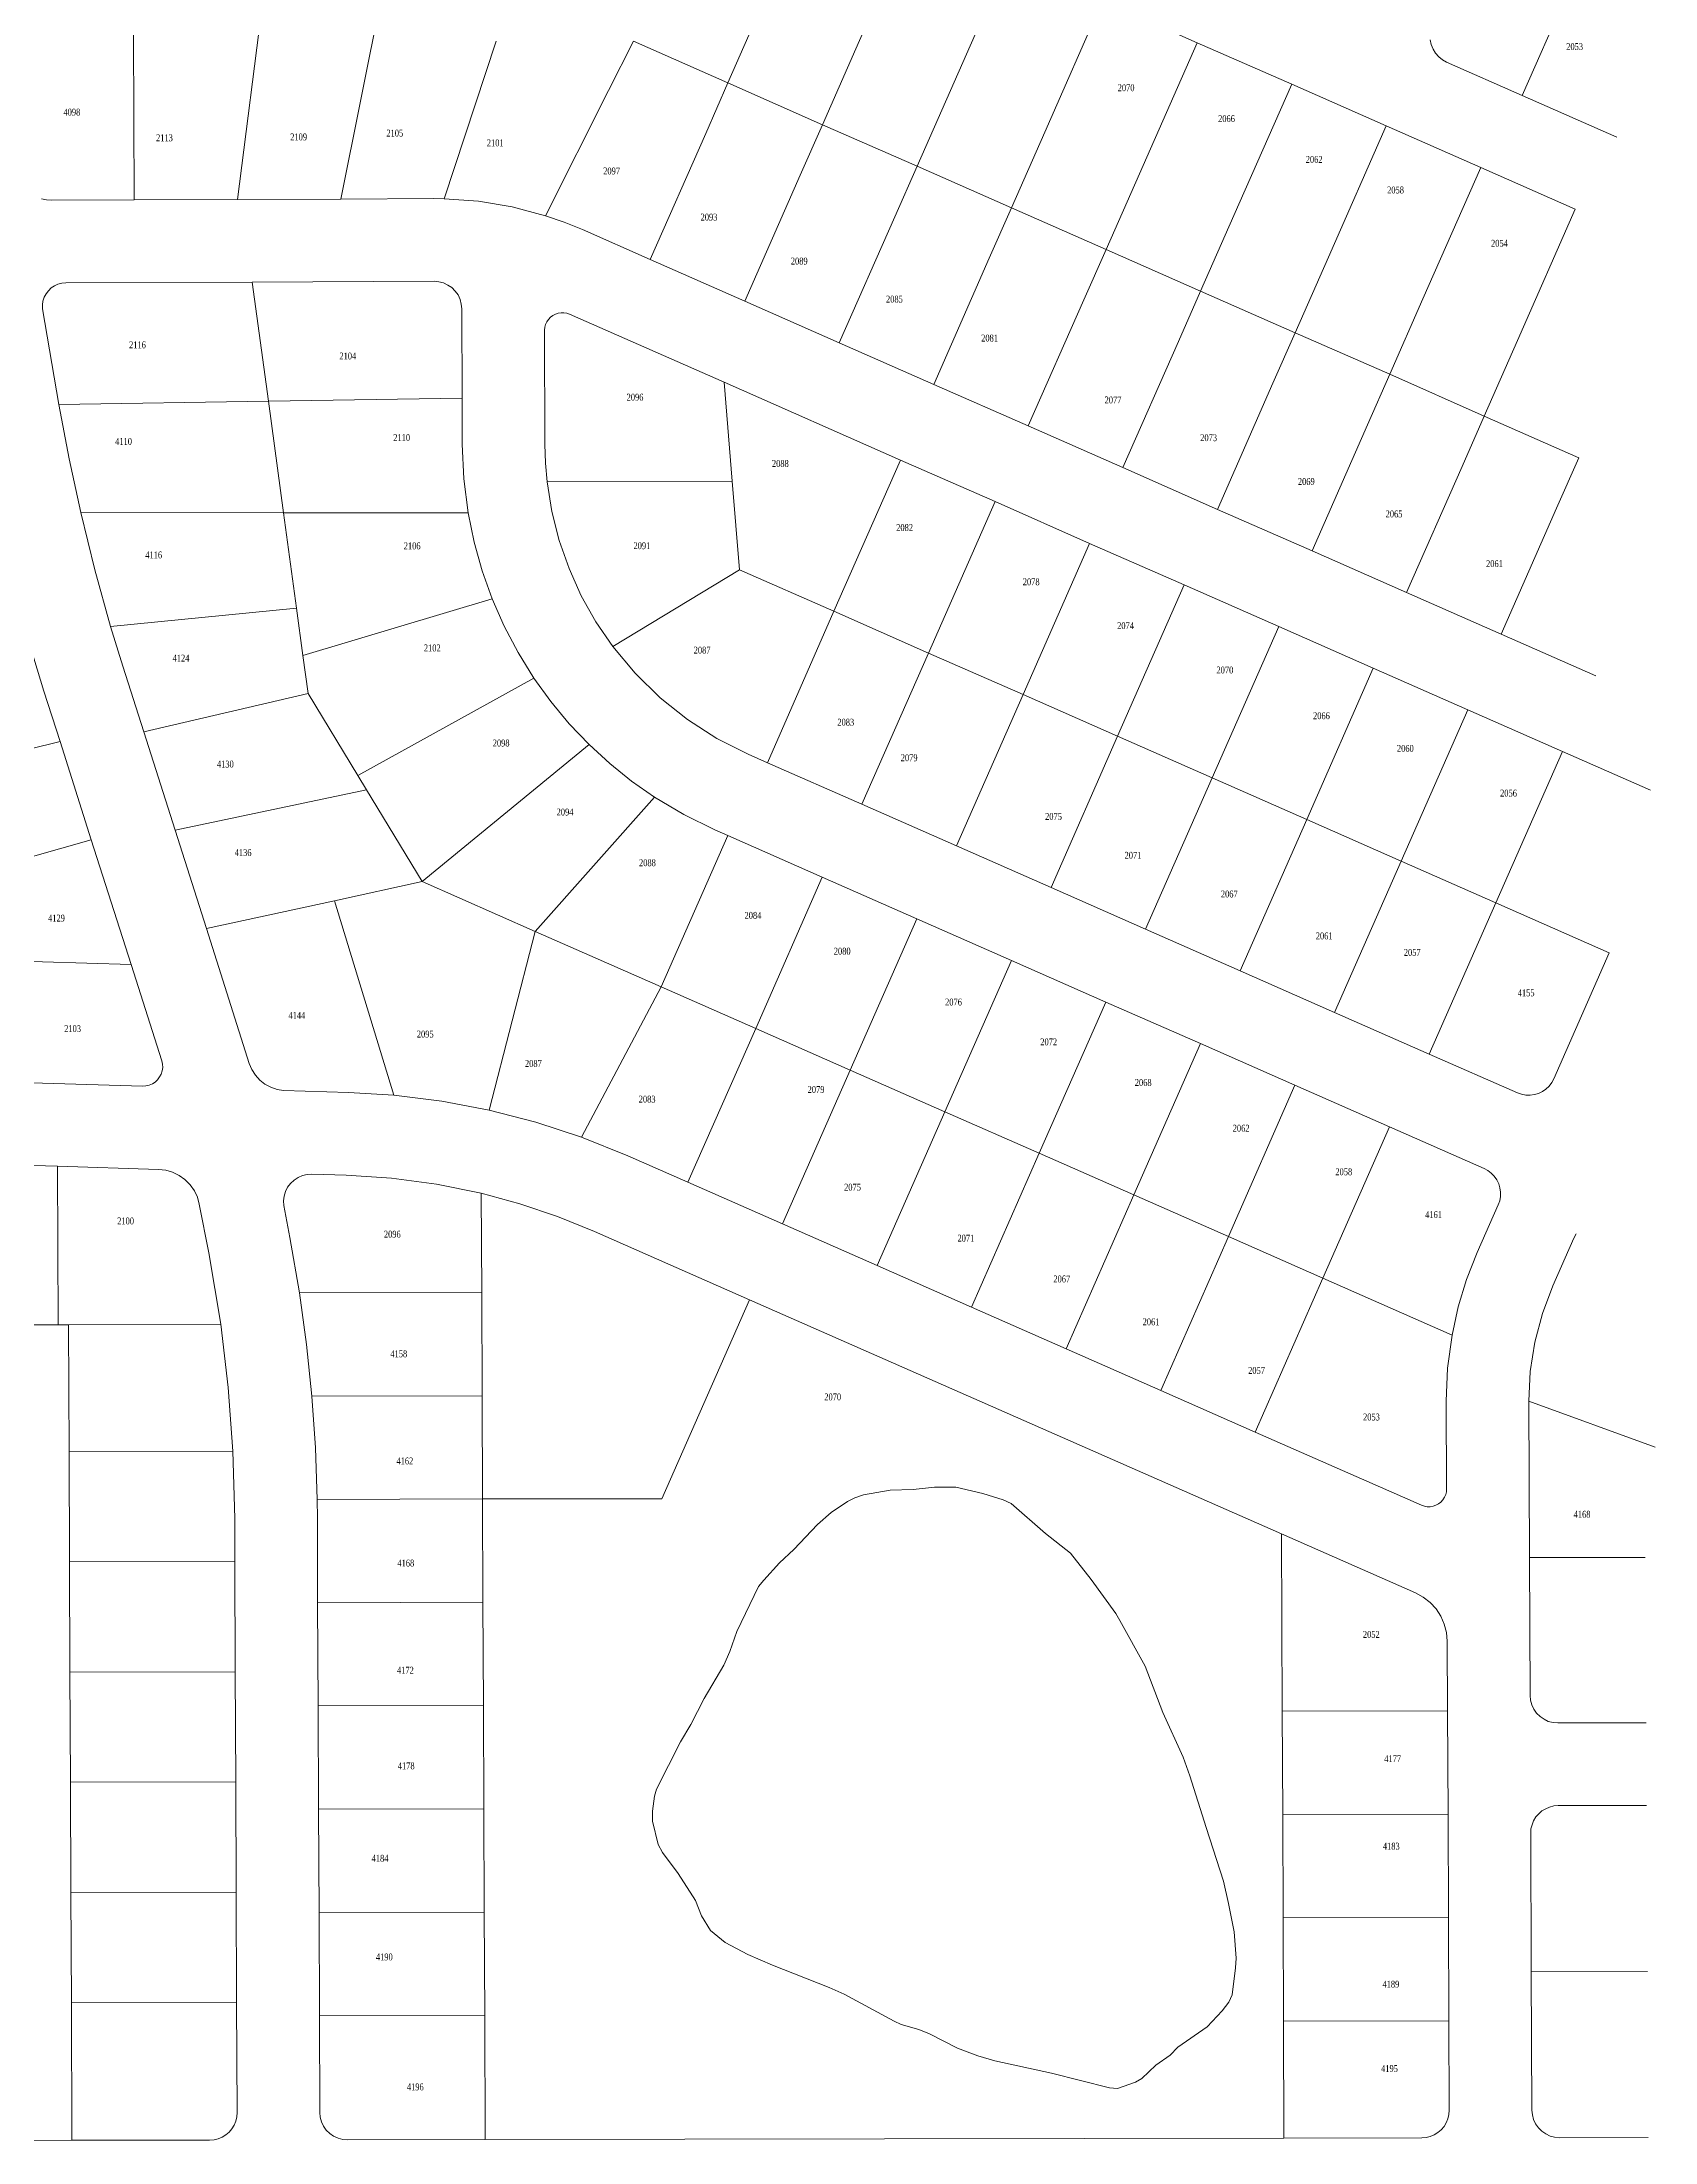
# Model space of a CAD drawing. Header units: feet. Extents: x 2819410 to 2831754, y 974571 to 993150.
# Drawn here: x 2828330 to 2829501, y 987000 to 988525 of the extents above; entities that cross this region are included whole.
import ezdxf
from ezdxf.enums import TextEntityAlignment as Align

# ---------------------------------------------------------------- set-up
doc = ezdxf.new("R2010")
doc.units = ezdxf.units.FT
doc.header["$LTSCALE"] = 0.015
doc.header["$MEASUREMENT"] = 0
doc.layers.add('ADDRESSES', color=7, linetype='Continuous')
doc.layers.add('Dakota County Parcels', color=7, linetype='Continuous', lineweight=5)
doc.styles.add('SIMPLEX', font='times.ttf', dxfattribs={"width": 0.8})

# ---------------------------------------------------------------- blocks, each defined once
blk = doc.blocks.new('ACMAP_ANN_TEMPLATE_AddressEagan')
at = {"layer": 'ADDRESSES', "style": 'SIMPLEX', "width": 0.8}
blk.add_attdef('ADDRESS', text='', height=5, dxfattribs=at).set_placement((0, 0), align=Align.CENTER)

msp = doc.modelspace()

# ---------------------------------------------------------------- linework, layer by layer
at = {"layer": 'Dakota County Parcels', "lineweight": 5}
for p, q in [((2828920.9, 988519.5), (2828962.8, 988614.7)), ((2828472.1, 988410.2), (2828496.1, 988597.2)), ((2829404.8, 988485.7), (2829453.1, 988595.5)), ((2828989.6, 988489.2), (2829031.5, 988584.5)), ((2828547.1, 988410.5), (2828577.5, 988561.4)), ((2828828.1, 988494.8), (2828852.3, 988549.7)), ((2829058.2, 988459), (2829100.1, 988554.3)), ((2829100.1, 988554.3), (2829168.7, 988524)), ((2828397.1, 988409.9), (2828396.6, 988529.9)), ((2828622.1, 988410.7), (2828659.9, 988525.1)), ((2828741.5, 988489.2), (2828759.5, 988525)), ((2828759.5, 988525), (2828828.1, 988494.8)), ((2828896.7, 988464.5), (2828920.9, 988519.5)), ((2829126.8, 988428.8), (2829168.7, 988524)), ((2829168.7, 988524), (2829237.4, 988493.8)), ((2829338, 988526), (2829338.7, 988522.6)), ((2829338.7, 988522.6), (2829340, 988519.3)), ((2829340, 988519.3), (2829341.8, 988516.3)), ((2829341.8, 988516.3), (2829344.1, 988513.7)), ((2829344.1, 988513.7), (2829346.8, 988511.5)), ((2829346.8, 988511.5), (2829349.9, 988509.9)), ((2829349.9, 988509.9), (2829404.8, 988485.7)), ((2828695.8, 988398.4), (2828741.5, 988489.2)), ((2828812, 988458.2), (2828828.1, 988494.8)), ((2828828.1, 988494.8), (2828896.7, 988464.5)), ((2828965.4, 988434.3), (2828989.6, 988489.2)), ((2829195.5, 988398.6), (2829237.4, 988493.8)), ((2829237.4, 988493.8), (2829306, 988463.6)), ((2829404.8, 988485.7), (2829473.4, 988455.5)), ((2828771.7, 988366.6), (2828812, 988458.2)), ((2828880.6, 988427.9), (2828896.7, 988464.5)), ((2828896.7, 988464.5), (2828965.4, 988434.3)), ((2829034, 988404.1), (2829058.2, 988459)), ((2829264.1, 988368.4), (2829306, 988463.6)), ((2829306, 988463.6), (2829374.7, 988433.4)), ((2828840.3, 988336.4), (2828880.6, 988427.9)), ((2828949.3, 988397.7), (2828965.4, 988434.3)), ((2828965.4, 988434.3), (2829034, 988404.1)), ((2829102.7, 988373.9), (2829126.8, 988428.8)), ((2829332.7, 988338.2), (2829374.7, 988433.4)), ((2829374.7, 988433.4), (2829443.3, 988403.2)), ((2828329.8, 988410.7), (2828333.4, 988409.9)), ((2828333.4, 988409.9), (2828337.1, 988409.6)), ((2828337.1, 988409.6), (2828397.1, 988409.9)), ((2828397.1, 988409.9), (2828472.1, 988410.2)), ((2828472.1, 988410.2), (2828547.1, 988410.5)), ((2828547.1, 988410.5), (2828614.6, 988410.8)), ((2828622.1, 988410.7), (2828614.6, 988410.8)), ((2828647, 988408.9), (2828622.1, 988410.7)), ((2828671.6, 988404.8), (2828647, 988408.9)), ((2828695.8, 988398.4), (2828671.6, 988404.8)), ((2828709.3, 988393.7), (2828695.8, 988398.4)), ((2828722.5, 988388.3), (2828709.3, 988393.7)), ((2828909, 988306.2), (2828949.3, 988397.7)), ((2829017.9, 988367.5), (2829034, 988404.1)), ((2829034, 988404.1), (2829102.7, 988373.9)), ((2829171.3, 988343.7), (2829195.5, 988398.6)), ((2829401.4, 988307.9), (2829443.3, 988403.2)), ((2828722.5, 988388.3), (2828771.7, 988366.6)), ((2828771.7, 988366.6), (2828840.3, 988336.4)), ((2828977.6, 988276), (2829017.9, 988367.5)), ((2829086.5, 988337.3), (2829102.7, 988373.9)), ((2829102.7, 988373.9), (2829171.3, 988343.7)), ((2829239.9, 988313.5), (2829264.1, 988368.4)), ((2828336.9, 988346), (2828334.8, 988344)), ((2828339.2, 988347.5), (2828336.9, 988346)), ((2828341.8, 988348.7), (2828339.2, 988347.5)), ((2828344.6, 988349.4), (2828341.8, 988348.7)), ((2828347.4, 988349.7), (2828344.6, 988349.4)), ((2828347.4, 988349.7), (2828482.8, 988350.2)), ((2828482.8, 988350.2), (2828614.8, 988350.8)), ((2828482.8, 988350.2), (2828494.6, 988263.7)), ((2828618.3, 988350.5), (2828614.8, 988350.8)), ((2828621.6, 988349.6), (2828618.3, 988350.5)), ((2828624.8, 988348.1), (2828621.6, 988349.6)), ((2828627.7, 988346.2), (2828624.8, 988348.1)), ((2828630.2, 988343.7), (2828627.7, 988346.2)), ((2828330.9, 988336.5), (2828330.5, 988333.7)), ((2828330.5, 988333.7), (2828330.6, 988330.9)), ((2828330.6, 988330.9), (2828342.5, 988261.3)), ((2828331.8, 988339.2), (2828330.9, 988336.5)), ((2828333.1, 988341.7), (2828331.8, 988339.2)), ((2828334.8, 988344), (2828333.1, 988341.7)), ((2828632.2, 988340.9), (2828630.2, 988343.7)), ((2828633.7, 988337.7), (2828632.2, 988340.9)), ((2828634.6, 988334.3), (2828633.7, 988337.7)), ((2828634.9, 988330.9), (2828634.6, 988334.3)), ((2828635.2, 988265.9), (2828634.9, 988330.9)), ((2828840.3, 988336.4), (2828909, 988306.2)), ((2829046.2, 988245.8), (2829086.5, 988337.3)), ((2829155.2, 988307.1), (2829171.3, 988343.7)), ((2829171.3, 988343.7), (2829239.9, 988313.5)), ((2829308.6, 988283.3), (2829332.7, 988338.2)), ((2828695.2, 988317.5), (2828695, 988315.4)), ((2828695.3, 988232.7), (2828695, 988315.4)), ((2828695.8, 988319.5), (2828695.2, 988317.5)), ((2828696.7, 988321.4), (2828695.8, 988319.5)), ((2828697.9, 988323.2), (2828696.7, 988321.4)), ((2828699.3, 988324.7), (2828697.9, 988323.2)), ((2828701, 988326), (2828699.3, 988324.7)), ((2828702.9, 988326.9), (2828701, 988326)), ((2828704.9, 988327.6), (2828702.9, 988326.9)), ((2828707, 988327.9), (2828704.9, 988327.6)), ((2828709.1, 988327.9), (2828707, 988327.9)), ((2828711.2, 988327.6), (2828709.1, 988327.9)), ((2828713.2, 988326.9), (2828711.2, 988327.6)), ((2828713.2, 988326.9), (2828825.4, 988277.5)), ((2828909, 988306.2), (2828977.6, 988276)), ((2829114.9, 988215.6), (2829155.2, 988307.1)), ((2829223.8, 988276.9), (2829239.9, 988313.5)), ((2829239.9, 988313.5), (2829308.6, 988283.3)), ((2829377.2, 988253), (2829401.4, 988307.9)), ((2828831.2, 988205.7), (2828825.4, 988277.5)), ((2828825.4, 988277.5), (2828953.5, 988221.1)), ((2828977.6, 988276), (2829046.2, 988245.8)), ((2829183.5, 988185.3), (2829223.8, 988276.9)), ((2829292.4, 988246.6), (2829308.6, 988283.3)), ((2829308.6, 988283.3), (2829377.2, 988253)), ((2828342.5, 988261.3), (2828494.6, 988263.7)), ((2828342.5, 988261.3), (2828349.9, 988222)), ((2828494.6, 988263.7), (2828635.2, 988265.9)), ((2828494.6, 988263.7), (2828505.6, 988182.8)), ((2828635.3, 988232.5), (2828635.2, 988265.9)), ((2829361.1, 988216.4), (2829377.2, 988253)), ((2829377.2, 988253), (2829445.8, 988222.8)), ((2829046.2, 988245.8), (2829114.9, 988215.6)), ((2829252.2, 988155.1), (2829292.4, 988246.6)), ((2828635.3, 988232.5), (2828636.4, 988207.5)), ((2828695.3, 988232.7), (2828695.7, 988218.9)), ((2829429.7, 988186.2), (2829445.8, 988222.8)), ((2828349.9, 988222), (2828358.3, 988182.9)), ((2828636.4, 988207.5), (2828639.6, 988182.7)), ((2828695.7, 988218.9), (2828696.9, 988205.2)), ((2828905.1, 988111.3), (2828953.5, 988221.1)), ((2828953.5, 988221.1), (2829022.1, 988190.9)), ((2829114.9, 988215.6), (2829183.5, 988185.3)), ((2829320.8, 988124.9), (2829361.1, 988216.4)), ((2828696.9, 988205.2), (2828831.2, 988205.7)), ((2828696.9, 988205.2), (2828700.4, 988183.8)), ((2828836.5, 988141.5), (2828831.2, 988205.7)), ((2828358.3, 988182.9), (2828505.6, 988182.8)), ((2828358.3, 988182.9), (2828368.6, 988141.4)), ((2828505.6, 988182.8), (2828515, 988113.5)), ((2828505.6, 988182.8), (2828639.6, 988182.7)), ((2828639.6, 988182.7), (2828643.9, 988161.5)), ((2828700.4, 988183.8), (2828705.7, 988162.8)), ((2828973.8, 988081), (2829022.1, 988190.9)), ((2829022.1, 988190.9), (2829090.7, 988160.6)), ((2829183.5, 988185.3), (2829252.2, 988155.1)), ((2829389.4, 988094.7), (2829429.7, 988186.2)), ((2828705.7, 988162.8), (2828712.8, 988142.3)), ((2828643.9, 988161.5), (2828649.7, 988140.7)), ((2829042.4, 988050.8), (2829090.7, 988160.6)), ((2829090.7, 988160.6), (2829159.4, 988130.4)), ((2829252.2, 988155.1), (2829320.8, 988124.9)), ((2828368.6, 988141.4), (2828380, 988100.2)), ((2828649.7, 988140.7), (2828657, 988120.3)), ((2828712.8, 988142.3), (2828721.7, 988122.6)), ((2828744.5, 988085.8), (2828836.5, 988141.5)), ((2828836.5, 988141.5), (2828905.1, 988111.3)), ((2828519.6, 988079.3), (2828657, 988120.3)), ((2828657, 988120.3), (2828665.8, 988100.4)), ((2828721.7, 988122.6), (2828732.3, 988103.7)), ((2829111, 988020.6), (2829159.4, 988130.4)), ((2829159.4, 988130.4), (2829228, 988100.2)), ((2829320.8, 988124.9), (2829389.4, 988094.7)), ((2828380, 988100.2), (2828515, 988113.5)), ((2828515, 988113.5), (2828519.6, 988079.3)), ((2828732.3, 988103.7), (2828744.5, 988085.8)), ((2828856.8, 988001.4), (2828905.1, 988111.3)), ((2828905.1, 988111.3), (2828973.8, 988081)), ((2828319.5, 988093.3), (2828331.6, 988053.3)), ((2828380, 988100.2), (2828388.8, 988071.5)), ((2828665.8, 988100.4), (2828675.8, 988081.3)), ((2828744.5, 988085.8), (2828760.7, 988066.3)), ((2829179.7, 987990.4), (2829228, 988100.2)), ((2829228, 988100.2), (2829296.6, 988070)), ((2829389.4, 988094.7), (2829458.1, 988064.5)), ((2828388.8, 988071.5), (2828404, 988023.9)), ((2828519.6, 988079.3), (2828523.4, 988051.6)), ((2828675.8, 988081.3), (2828687.2, 988062.8)), ((2828925.4, 987971.2), (2828973.8, 988081)), ((2828973.8, 988081), (2829042.4, 988050.8)), ((2828559.5, 987992), (2828687.2, 988062.8)), ((2828687.2, 988062.8), (2828699.5, 988045.8)), ((2828760.7, 988066.3), (2828778.9, 988048.5)), ((2829248.3, 987960.2), (2829296.6, 988070)), ((2829296.6, 988070), (2829365.3, 988039.8)), ((2828331.6, 988053.3), (2828343.3, 988016.9)), ((2828404, 988023.9), (2828523.4, 988051.6)), ((2828523.4, 988051.6), (2828559.5, 987992)), ((2828699.5, 988045.8), (2828712.9, 988029.7)), ((2828778.9, 988048.5), (2828798.8, 988032.7)), ((2828994.1, 987941), (2829042.4, 988050.8)), ((2829042.4, 988050.8), (2829111, 988020.6)), ((2829316.9, 987930), (2829365.3, 988039.8)), ((2829365.3, 988039.8), (2829433.9, 988009.6)), ((2828712.9, 988029.7), (2828727.4, 988014.5)), ((2828798.8, 988032.7), (2828820.2, 988019)), ((2828182.5, 987977.1), (2828343.3, 988016.9)), ((2828343.3, 988016.9), (2828366, 987945.4)), ((2828404, 988023.9), (2828426.8, 987952.4)), ((2828606.2, 987915.1), (2828727.4, 988014.5)), ((2828727.4, 988014.5), (2828742.3, 988000.8)), ((2828820.2, 988019), (2828842.9, 988007.6)), ((2829062.7, 987910.8), (2829111, 988020.6)), ((2829111, 988020.6), (2829179.7, 987990.4)), ((2829385.6, 987899.7), (2829433.9, 988009.6)), ((2829433.9, 988009.6), (2829498, 987981.4)), ((2828742.3, 988000.8), (2828758.2, 987988.1)), ((2828842.9, 988007.6), (2828856.8, 988001.4)), ((2828856.8, 988001.4), (2828925.4, 987971.2)), ((2828426.8, 987952.4), (2828565.7, 987981.8)), ((2828559.5, 987992), (2828565.7, 987981.8)), ((2828565.7, 987981.8), (2828606.2, 987915.1)), ((2828758.2, 987988.1), (2828774.8, 987976.4)), ((2829131.3, 987880.6), (2829179.7, 987990.4)), ((2829179.7, 987990.4), (2829248.3, 987960.2)), ((2828688.1, 987879), (2828774.8, 987976.4)), ((2828774.8, 987976.4), (2828796.2, 987963.7)), ((2828796.2, 987963.7), (2828818.7, 987952.7)), ((2828925.4, 987971.2), (2828994.1, 987941)), ((2828426.8, 987952.4), (2828449.5, 987881)), ((2828779.7, 987838.7), (2828828, 987948.6)), ((2828818.7, 987952.7), (2828828, 987948.6)), ((2828828, 987948.6), (2828896.6, 987918.3)), ((2829200, 987850.4), (2829248.3, 987960.2)), ((2829248.3, 987960.2), (2829316.9, 987930)), ((2828220.1, 987904.2), (2828366, 987945.4)), ((2828366, 987945.4), (2828394.9, 987854.9)), ((2828994.1, 987941), (2829062.7, 987910.8)), ((2828848.3, 987808.5), (2828896.6, 987918.3)), ((2828896.6, 987918.3), (2828965.3, 987888.1)), ((2829268.6, 987820.1), (2829316.9, 987930)), ((2829316.9, 987930), (2829385.6, 987899.7)), ((2828542.5, 987901.2), (2828606.2, 987915.1)), ((2828688.1, 987879), (2828606.2, 987915.1)), ((2829062.7, 987910.8), (2829131.3, 987880.6)), ((2828449.5, 987881), (2828542.5, 987901.2)), ((2828542.5, 987901.2), (2828585.7, 987760)), ((2828916.9, 987778.3), (2828965.3, 987888.1)), ((2828965.3, 987888.1), (2829033.9, 987857.9)), ((2829337.2, 987789.9), (2829385.6, 987899.7)), ((2829385.6, 987899.7), (2829467.9, 987863.5)), ((2828449.5, 987881), (2828480.7, 987783.1)), ((2828654.8, 987749.2), (2828688.1, 987879)), ((2828688.1, 987879), (2828779.7, 987838.7)), ((2829131.3, 987880.6), (2829200, 987850.4)), ((2828266.6, 987858.8), (2828394.9, 987854.9)), ((2828985.6, 987748.1), (2829033.9, 987857.9)), ((2829033.9, 987857.9), (2829102.5, 987827.7)), ((2829427.7, 987772), (2829467.9, 987863.5)), ((2828394.9, 987854.9), (2828417.1, 987785.1)), ((2829200, 987850.4), (2829268.6, 987820.1)), ((2828721.9, 987729.6), (2828779.7, 987838.7)), ((2828779.7, 987838.7), (2828848.3, 987808.5)), ((2829054.2, 987717.9), (2829102.5, 987827.7)), ((2829102.5, 987827.7), (2829171.2, 987797.5)), ((2829268.6, 987820.1), (2829337.2, 987789.9)), ((2828799.1, 987696.9), (2828848.3, 987808.5)), ((2828848.3, 987808.5), (2828916.9, 987778.3)), ((2829122.8, 987687.7), (2829171.2, 987797.5)), ((2829171.2, 987797.5), (2829239.8, 987767.3)), ((2828417.6, 987782.7), (2828417.1, 987785.1)), ((2828417.8, 987780.2), (2828417.6, 987782.7)), ((2828480.7, 987783.1), (2828482.5, 987778.7)), ((2829337.2, 987789.9), (2829401.3, 987761.7)), ((2828267, 987770.8), (2828403.2, 987766.6)), ((2828403.2, 987766.6), (2828405.6, 987766.8)), ((2828405.6, 987766.8), (2828408, 987767.3)), ((2828408, 987767.3), (2828410.3, 987768.3)), ((2828410.3, 987768.3), (2828412.3, 987769.6)), ((2828412.3, 987769.6), (2828414.1, 987771.3)), ((2828414.1, 987771.3), (2828415.6, 987773.3)), ((2828415.6, 987773.3), (2828416.7, 987775.4)), ((2828416.7, 987775.4), (2828417.4, 987777.8)), ((2828417.4, 987777.8), (2828417.8, 987780.2)), ((2828482.5, 987778.7), (2828485.1, 987774.6)), ((2828485.1, 987774.6), (2828488.3, 987771.1)), ((2828488.3, 987771.1), (2828492, 987768.1)), ((2828492, 987768.1), (2828496.2, 987765.8)), ((2828496.2, 987765.8), (2828500.8, 987764.3)), ((2828867.8, 987666.7), (2828916.9, 987778.3)), ((2828916.9, 987778.3), (2828985.6, 987748.1)), ((2829191.5, 987657.4), (2829239.8, 987767.3)), ((2829239.8, 987767.3), (2829308.5, 987737)), ((2829422, 987764.5), (2829424.3, 987766.7)), ((2829424.3, 987766.7), (2829426.2, 987769.2)), ((2829426.2, 987769.2), (2829427.7, 987772)), ((2828500.8, 987764.3), (2828505.5, 987763.5)), ((2828505.5, 987763.5), (2828552.8, 987762)), ((2828585.7, 987760), (2828552.8, 987762)), ((2828620.4, 987755.7), (2828585.7, 987760)), ((2828654.8, 987749.2), (2828620.4, 987755.7)), ((2829401.3, 987761.7), (2829404.3, 987760.7)), ((2829404.3, 987760.7), (2829407.3, 987760.1)), ((2829407.3, 987760.1), (2829410.5, 987760.1)), ((2829410.5, 987760.1), (2829413.6, 987760.5)), ((2829413.6, 987760.5), (2829416.6, 987761.4)), ((2829416.6, 987761.4), (2829419.4, 987762.8)), ((2829419.4, 987762.8), (2829422, 987764.5)), ((2828688.7, 987740.4), (2828654.8, 987749.2)), ((2828721.9, 987729.6), (2828688.7, 987740.4)), ((2828936.4, 987636.4), (2828985.6, 987748.1)), ((2828985.6, 987748.1), (2829054.2, 987717.9)), ((2829260.1, 987627.2), (2829308.5, 987737)), ((2829308.5, 987737), (2829377.1, 987706.8)), ((2828755.4, 987716.1), (2828721.9, 987729.6)), ((2828261.4, 987711), (2828341.4, 987708.5)), ((2828341.9, 987593.4), (2828341.4, 987708.5)), ((2828341.4, 987708.5), (2828414.7, 987706.2)), ((2828420, 987705.6), (2828414.7, 987706.2)), ((2828425, 987704.2), (2828420, 987705.6)), ((2828755.4, 987716.1), (2828799.1, 987696.9)), ((2829005, 987606.2), (2829054.2, 987717.9)), ((2829054.2, 987717.9), (2829122.8, 987687.7)), ((2829379.9, 987705.3), (2829377.1, 987706.8)), ((2829382.3, 987703.4), (2829379.9, 987705.3)), ((2828429.7, 987701.9), (2828425, 987704.2)), ((2828434, 987698.8), (2828429.7, 987701.9)), ((2828437.7, 987695.1), (2828434, 987698.8)), ((2828440.8, 987690.7), (2828437.7, 987695.1)), ((2828443, 987686), (2828440.8, 987690.7)), ((2828507, 987690.2), (2828506, 987686.9)), ((2828508.5, 987693.4), (2828507, 987690.2)), ((2828510.6, 987696.1), (2828508.5, 987693.4)), ((2828513.2, 987698.5), (2828510.6, 987696.1)), ((2828516.1, 987700.4), (2828513.2, 987698.5)), ((2828519.3, 987701.8), (2828516.1, 987700.4)), ((2828522.7, 987702.6), (2828519.3, 987701.8)), ((2828526.2, 987702.8), (2828522.7, 987702.6)), ((2828526.2, 987702.8), (2828550.9, 987702.1)), ((2828583.9, 987699.9), (2828550.9, 987702.1)), ((2828616.7, 987695.5), (2828583.9, 987699.9)), ((2828649, 987688.9), (2828616.7, 987695.5)), ((2828799.1, 987696.9), (2828867.8, 987666.7)), ((2829384.5, 987701.2), (2829382.3, 987703.4)), ((2829386.3, 987698.6), (2829384.5, 987701.2)), ((2829387.7, 987695.8), (2829386.3, 987698.6)), ((2829388.6, 987692.8), (2829387.7, 987695.8)), ((2829389, 987689.7), (2829388.6, 987692.8)), ((2829388.9, 987686.5), (2829389, 987689.7)), ((2828444.4, 987680.9), (2828443, 987686)), ((2828444.4, 987680.9), (2828451.3, 987645.6)), ((2828506, 987686.9), (2828505.6, 987683.4)), ((2828505.6, 987683.4), (2828505.7, 987680)), ((2828505.7, 987680), (2828510.2, 987656.9)), ((2828649.4, 987616.8), (2828649, 987688.9)), ((2828677, 987681.3), (2828649, 987688.9)), ((2828704.4, 987672.1), (2828677, 987681.3)), ((2829073.7, 987576), (2829122.8, 987687.7)), ((2829122.8, 987687.7), (2829191.5, 987657.4)), ((2829372.1, 987645.8), (2829387.3, 987680.5)), ((2829387.3, 987680.5), (2829388.4, 987683.4)), ((2829388.4, 987683.4), (2829388.9, 987686.5)), ((2828731.2, 987661.2), (2828704.4, 987672.1)), ((2828731.2, 987661.2), (2828843.8, 987611.6)), ((2828867.8, 987666.7), (2828936.4, 987636.4)), ((2829443.9, 987659.4), (2829442.2, 987656.3)), ((2828459.9, 987593.8), (2828451.3, 987645.6)), ((2828517.2, 987616.6), (2828510.2, 987656.9)), ((2829142.3, 987545.8), (2829191.5, 987657.4)), ((2829191.5, 987657.4), (2829260.1, 987627.2)), ((2829372.1, 987645.8), (2829364.4, 987626.4)), ((2829427, 987621.7), (2829442.2, 987656.3)), ((2828936.4, 987636.4), (2829005, 987606.2)), ((2828517.2, 987616.6), (2828649.4, 987616.8)), ((2828522.3, 987579.2), (2828517.2, 987616.6)), ((2828649.7, 987541.8), (2828649.4, 987616.8)), ((2829211, 987515.6), (2829260.1, 987627.2)), ((2829260.1, 987627.2), (2829353.8, 987586)), ((2829364.4, 987626.4), (2829358.3, 987606.4)), ((2829427, 987621.7), (2829419.4, 987601.6)), ((2828780.2, 987467.2), (2828843.8, 987611.6)), ((2828843.8, 987611.6), (2829230, 987441.6)), ((2829005, 987606.2), (2829073.7, 987576)), ((2829358.3, 987606.4), (2829353.8, 987586)), ((2829419.4, 987601.6), (2829413.9, 987580.8)), ((2828261.9, 987593.2), (2828341.9, 987593.4)), ((2828341.9, 987593.4), (2828349.5, 987593.4)), ((2828349.5, 987593.4), (2828459.9, 987593.8)), ((2828349.9, 987501.4), (2828349.5, 987593.4)), ((2828465.3, 987547.9), (2828459.9, 987593.8)), ((2829353.8, 987586), (2829350.6, 987562)), ((2828526.1, 987541.6), (2828522.3, 987579.2)), ((2829073.7, 987576), (2829142.3, 987545.8)), ((2829413.9, 987580.8), (2829410.6, 987559.6)), ((2829350.6, 987562), (2829349.6, 987537.9)), ((2829410.6, 987559.6), (2829409.6, 987538.1)), ((2828468.7, 987501.8), (2828465.3, 987547.9)), ((2828526.1, 987541.6), (2828649.7, 987541.8)), ((2828528.7, 987504.1), (2828526.1, 987541.6)), ((2828650, 987467), (2828649.7, 987541.8)), ((2829142.3, 987545.8), (2829211, 987515.6)), ((2829349.9, 987474.4), (2829349.6, 987537.9)), ((2829409.6, 987538.1), (2829501.2, 987504.7)), ((2829410.1, 987424.4), (2829409.6, 987538.1)), ((2829211, 987515.6), (2829331.7, 987462.4)), ((2828349.9, 987501.4), (2828468.7, 987501.8)), ((2828350.2, 987421.4), (2828349.9, 987501.4)), ((2828470.1, 987452.8), (2828468.7, 987501.8)), ((2828529.9, 987466.6), (2828528.7, 987504.1)), ((2828529.9, 987466.6), (2828650, 987467)), ((2828530.1, 987453), (2828529.9, 987466.6)), ((2828650, 987467), (2828780.2, 987467.2)), ((2828650.3, 987392), (2828650, 987467)), ((2828915, 987465.2), (2828903.1, 987457.2)), ((2828920.3, 987467.9), (2828915, 987465.2)), ((2828926.5, 987469.9), (2828920.3, 987467.9)), ((2828946, 987473.3), (2828926.5, 987469.9)), ((2828962.6, 987473.8), (2828946, 987473.3)), ((2828978.2, 987475.5), (2828962.6, 987473.8)), ((2828993.5, 987475.5), (2828978.2, 987475.5)), ((2829013.2, 987471), (2828993.5, 987475.5)), ((2829027.9, 987466.4), (2829013.2, 987471)), ((2829033.8, 987463.7), (2829027.9, 987466.4)), ((2829058.7, 987441.9), (2829033.8, 987463.7)), ((2829331.7, 987462.4), (2829333.7, 987461.7)), ((2829333.7, 987461.7), (2829335.8, 987461.4)), ((2829335.8, 987461.4), (2829338, 987461.4)), ((2829338, 987461.4), (2829340.1, 987461.7)), ((2829340.1, 987461.7), (2829342.1, 987462.4)), ((2829342.1, 987462.4), (2829344, 987463.5)), ((2829344, 987463.5), (2829345.7, 987464.8)), ((2829345.7, 987464.8), (2829347.1, 987466.4)), ((2829347.1, 987466.4), (2829348.3, 987468.2)), ((2829348.3, 987468.2), (2829349.2, 987470.2)), ((2829349.2, 987470.2), (2829349.7, 987472.2)), ((2829349.7, 987472.2), (2829349.9, 987474.4)), ((2828470.2, 987421.6), (2828470.1, 987452.8)), ((2828530.3, 987391.7), (2828530.1, 987453)), ((2828893.1, 987448.5), (2828876, 987430.4)), ((2828903.1, 987457.2), (2828893.1, 987448.5)), ((2828876, 987430.4), (2828865.6, 987420.7)), ((2829076.8, 987427.7), (2829058.7, 987441.9)), ((2829230.6, 987313), (2829230, 987441.6)), ((2829230, 987441.6), (2829327.4, 987398.8)), ((2828350.2, 987421.4), (2828470.2, 987421.6)), ((2828350.5, 987341.4), (2828350.2, 987421.4)), ((2828470.5, 987341.6), (2828470.2, 987421.6)), ((2828865.6, 987420.7), (2828854.1, 987408.1)), ((2829091.9, 987408.5), (2829076.8, 987427.7)), ((2829410.1, 987424.4), (2829494.1, 987424.5)), ((2829410.5, 987324.4), (2829410.1, 987424.4)), ((2828850.4, 987403.5), (2828834.6, 987370.7)), ((2828854.1, 987408.1), (2828850.4, 987403.5)), ((2829109.8, 987383.8), (2829091.9, 987408.5)), ((2828530.3, 987391.7), (2828650.3, 987392)), ((2828530.6, 987316.8), (2828530.3, 987391.7)), ((2828650.6, 987317), (2828650.3, 987392)), ((2829332.9, 987395.8), (2829327.4, 987398.8)), ((2829337.9, 987391.9), (2829332.9, 987395.8)), ((2829342.2, 987387.2), (2829337.9, 987391.9)), ((2829345.7, 987381.9), (2829342.2, 987387.2)), ((2828834.6, 987370.7), (2828829.6, 987356.4)), ((2829112.7, 987378.9), (2829109.8, 987383.8)), ((2829131.1, 987345.6), (2829112.7, 987378.9)), ((2829348.2, 987376.1), (2829345.7, 987381.9)), ((2829349.8, 987370), (2829348.2, 987376.1)), ((2829350.3, 987363.7), (2829349.8, 987370)), ((2828829.6, 987356.4), (2828825.1, 987346.4)), ((2829350.5, 987313.3), (2829350.3, 987363.7)), ((2828350.5, 987341.4), (2828470.5, 987341.6)), ((2828350.9, 987261.4), (2828350.5, 987341.4)), ((2828470.9, 987261.6), (2828470.5, 987341.6)), ((2828825.1, 987346.4), (2828811, 987322.1)), ((2829143.9, 987311.9), (2829131.1, 987345.6)), ((2829410.5, 987324.4), (2829410.8, 987320.9)), ((2828530.6, 987316.8), (2828650.6, 987317)), ((2828530.9, 987241.8), (2828530.6, 987316.8)), ((2828650.9, 987242), (2828650.6, 987317)), ((2828811, 987322.1), (2828801.3, 987303.3)), ((2829158.5, 987279.6), (2829143.9, 987311.9)), ((2829230.6, 987313), (2829350.5, 987313.3)), ((2829230.9, 987238.1), (2829230.6, 987313)), ((2829350.9, 987238.3), (2829350.5, 987313.3)), ((2829410.8, 987320.9), (2829411.7, 987317.5)), ((2829411.7, 987317.5), (2829413.2, 987314.4)), ((2829413.2, 987314.4), (2829415.2, 987311.5)), ((2829415.2, 987311.5), (2829417.7, 987309.1)), ((2829417.7, 987309.1), (2829420.6, 987307.1)), ((2828801.3, 987303.3), (2828793.8, 987290.7)), ((2829420.6, 987307.1), (2829423.7, 987305.6)), ((2829423.7, 987305.6), (2829427.1, 987304.7)), ((2829427.1, 987304.7), (2829430.6, 987304.4)), ((2829430.6, 987304.4), (2829494.7, 987304.5)), ((2828793.8, 987290.7), (2828776.3, 987256.3)), ((2829163.5, 987266), (2829158.5, 987279.6)), ((2829175.2, 987228.6), (2829163.5, 987266)), ((2828350.9, 987261.4), (2828470.9, 987261.6)), ((2828351.2, 987181.4), (2828350.9, 987261.4)), ((2828471.2, 987181.7), (2828470.9, 987261.6)), ((2828774.9, 987251.2), (2828773.4, 987240.4)), ((2828776.3, 987256.3), (2828774.9, 987251.2)), ((2828530.9, 987241.8), (2828650.9, 987242)), ((2828531.3, 987166.8), (2828530.9, 987241.8)), ((2828651.2, 987167), (2828650.9, 987242)), ((2828773.4, 987240.4), (2828773.5, 987233.2)), ((2828773.5, 987233.2), (2828777.5, 987216.3)), ((2829230.9, 987238.1), (2829350.9, 987238.3)), ((2829231.2, 987163.1), (2829230.9, 987238.1)), ((2829351.2, 987163.3), (2829350.9, 987238.3)), ((2829413, 987233.5), (2829411.9, 987230.6)), ((2829414.7, 987236.2), (2829413, 987233.5)), ((2829416.7, 987238.5), (2829414.7, 987236.2)), ((2829419.1, 987240.6), (2829416.7, 987238.5)), ((2829421.8, 987242.2), (2829419.1, 987240.6)), ((2829424.6, 987243.4), (2829421.8, 987242.2)), ((2829427.7, 987244.2), (2829424.6, 987243.4)), ((2829430.8, 987244.4), (2829427.7, 987244.2)), ((2829430.8, 987244.4), (2829495, 987244.5)), ((2829187.8, 987189.6), (2829175.2, 987228.6)), ((2829411.1, 987227.5), (2829410.9, 987224.4)), ((2829411.3, 987123.9), (2829410.9, 987224.4)), ((2829411.9, 987230.6), (2829411.1, 987227.5)), ((2828777.5, 987216.3), (2828780.6, 987210.4)), ((2828780.6, 987210.4), (2828792, 987195.2)), ((2828792, 987195.2), (2828804.6, 987175.6)), ((2829191.6, 987173.4), (2829187.8, 987189.6)), ((2828351.2, 987181.4), (2828471.2, 987181.7)), ((2828351.5, 987101.4), (2828351.2, 987181.4)), ((2828471.5, 987101.7), (2828471.2, 987181.7)), ((2828804.6, 987175.6), (2828808.9, 987164.5)), ((2829195.6, 987152.9), (2829191.6, 987173.4)), ((2828531.3, 987166.8), (2828651.2, 987167)), ((2828531.6, 987091.8), (2828531.3, 987166.8)), ((2828651.6, 987092), (2828651.2, 987167)), ((2828808.9, 987164.5), (2828815.6, 987153.7)), ((2829231.2, 987163.1), (2829351.2, 987163.3)), ((2829231.5, 987088.1), (2829231.2, 987163.1)), ((2829351.5, 987088.3), (2829351.2, 987163.3)), ((2828815.6, 987153.7), (2828826.1, 987145.1)), ((2828826.1, 987145.1), (2828842.7, 987136.3)), ((2829197.2, 987133.7), (2829195.6, 987152.9)), ((2828842.7, 987136.3), (2828860.4, 987128.6)), ((2828860.4, 987128.6), (2828901.7, 987112.3)), ((2829194.1, 987107), (2829196.7, 987126.6)), ((2829196.7, 987126.6), (2829197.2, 987133.7)), ((2828901.7, 987112.3), (2828912.6, 987107.5)), ((2829411.3, 987123.9), (2829495.7, 987124.1)), ((2829411.7, 987023.4), (2829411.3, 987123.9)), ((2828351.5, 987101.4), (2828471.5, 987101.7)), ((2828351.9, 987001.5), (2828351.5, 987101.4)), ((2828471.8, 987021.7), (2828471.5, 987101.7)), ((2828912.6, 987107.5), (2828948.8, 987088)), ((2829176, 987083.8), (2829186.9, 987095.5)), ((2829186.9, 987095.5), (2829191.8, 987101.8)), ((2829191.8, 987101.8), (2829194.1, 987107)), ((2828531.6, 987091.8), (2828651.6, 987092)), ((2828531.9, 987021.8), (2828531.6, 987091.8)), ((2828651.9, 987002), (2828651.6, 987092)), ((2828948.8, 987088), (2828953.9, 987085.5)), ((2828953.9, 987085.5), (2828966.8, 987082)), ((2828966.8, 987082), (2828974.4, 987078.9)), ((2829154.8, 987069.1), (2829176, 987083.8)), ((2829231.5, 987088.1), (2829351.5, 987088.3)), ((2829231.8, 987003.1), (2829231.5, 987088.1)), ((2829351.8, 987023.3), (2829351.5, 987088.3)), ((2828974.4, 987078.9), (2828994.9, 987068.5)), ((2828994.9, 987068.5), (2829009.6, 987062.9)), ((2829149.1, 987063.4), (2829154.8, 987069.1)), ((2829009.6, 987062.9), (2829021.8, 987059.2)), ((2829021.8, 987059.2), (2829063.1, 987050.2)), ((2829063.1, 987050.2), (2829105.2, 987039.5)), ((2829128.5, 987046.3), (2829138.8, 987056.1)), ((2829138.8, 987056.1), (2829149.1, 987063.4)), ((2829105.2, 987039.5), (2829111, 987039.2)), ((2829111, 987039.2), (2829124.1, 987043.6)), ((2829124.1, 987043.6), (2829128.5, 987046.3)), ((2828470.9, 987015.5), (2828471.6, 987018.5)), ((2828471.6, 987018.5), (2828471.8, 987021.7)), ((2828531.9, 987021.8), (2828532.2, 987018.3)), ((2829350.8, 987017.1), (2829351.5, 987020.2)), ((2829351.5, 987020.2), (2829351.8, 987023.3)), ((2829411.7, 987023.4), (2829412.1, 987019.9)), ((2829412.1, 987019.9), (2829413, 987016.6)), ((2828458.1, 987002.6), (2828461, 987003.8)), ((2828461, 987003.8), (2828463.7, 987005.5)), ((2828463.7, 987005.5), (2828466, 987007.5)), ((2828466, 987007.5), (2828468.1, 987009.9)), ((2828468.1, 987009.9), (2828469.7, 987012.6)), ((2828469.7, 987012.6), (2828470.9, 987015.5)), ((2828532.2, 987018.3), (2828533.1, 987014.9)), ((2828533.1, 987014.9), (2828534.6, 987011.8)), ((2828534.6, 987011.8), (2828536.6, 987008.9)), ((2828536.6, 987008.9), (2828539.1, 987006.5)), ((2828539.1, 987006.5), (2828541.9, 987004.5)), ((2828541.9, 987004.5), (2828545.1, 987003)), ((2829231.8, 987003.1), (2829331.8, 987003.3)), ((2829331.8, 987003.3), (2829335, 987003.5)), ((2829335, 987003.5), (2829338, 987004.3)), ((2829338, 987004.3), (2829340.9, 987005.5)), ((2829340.9, 987005.5), (2829343.6, 987007.1)), ((2829343.6, 987007.1), (2829346, 987009.2)), ((2829346, 987009.2), (2829348, 987011.5)), ((2829348, 987011.5), (2829349.6, 987014.2)), ((2829349.6, 987014.2), (2829350.8, 987017.1)), ((2829413, 987016.6), (2829414.5, 987013.4)), ((2829414.5, 987013.4), (2829416.5, 987010.6)), ((2829416.5, 987010.6), (2829418.9, 987008.1)), ((2829418.9, 987008.1), (2829421.8, 987006.1)), ((2829421.8, 987006.1), (2829425, 987004.6)), ((2829425, 987004.6), (2829428.3, 987003.7)), ((2829428.3, 987003.7), (2829431.8, 987003.4)), ((2829431.8, 987003.4), (2829496.3, 987003.6)), ((2827717, 987000.3), (2828351.9, 987001.5)), ((2828351.9, 987001.5), (2828451.9, 987001.6)), ((2828451.9, 987001.6), (2828455.1, 987001.9)), ((2828455.1, 987001.9), (2828458.1, 987002.6)), ((2828545.1, 987003), (2828548.5, 987002.1)), ((2828548.5, 987002.1), (2828551.9, 987001.8)), ((2828551.9, 987001.8), (2828651.9, 987002)), ((2828651.9, 987002), (2829231.8, 987003.1))]:
    msp.add_line(p, q, dxfattribs=at)

# ---------------------------------------------------------------- block references
at = {"layer": 'ADDRESSES', "lineweight": 5}
for p, values in [((2829442.8, 988518.7), {'ADDRESS': '2053'}), ((2829117.2, 988488.8), {'ADDRESS': '2070'}), ((2828351.9, 988471.1), {'ADDRESS': '4098'}), ((2829190.1, 988466.4), {'ADDRESS': '2066'}), ((2828419.1, 988452.5), {'ADDRESS': '2113'}), ((2828516.5, 988453.1), {'ADDRESS': '2109'}), ((2828586.3, 988455.9), {'ADDRESS': '2105'}), ((2828659.2, 988448.8), {'ADDRESS': '2101'}), ((2829253.7, 988436.8), {'ADDRESS': '2062'}), ((2828743.7, 988428.4), {'ADDRESS': '2097'}), ((2829312.8, 988414.6), {'ADDRESS': '2058'}), ((2828814.4, 988394.9), {'ADDRESS': '2093'}), ((2829388.2, 988375.9), {'ADDRESS': '2054'}), ((2828879.9, 988363), {'ADDRESS': '2089'}), ((2828949, 988335.4), {'ADDRESS': '2085'}), ((2828399.5, 988302.2), {'ADDRESS': '2116'}), ((2828552.2, 988294.1), {'ADDRESS': '2104'}), ((2829018.1, 988307.1), {'ADDRESS': '2081'}), ((2828760.7, 988264.2), {'ADDRESS': '2096'}), ((2829107.7, 988262.2), {'ADDRESS': '2077'}), ((2828591.3, 988234.9), {'ADDRESS': '2110'}), ((2829177.1, 988234.8), {'ADDRESS': '2073'}), ((2828389.4, 988232.1), {'ADDRESS': '4110'}), ((2828866.2, 988216.1), {'ADDRESS': '2088'}), ((2829248, 988203), {'ADDRESS': '2069'}), ((2829311.7, 988179.5), {'ADDRESS': '2065'}), ((2828956.4, 988169.6), {'ADDRESS': '2082'}), ((2828411.3, 988149.7), {'ADDRESS': '4116'}), ((2828598.9, 988156.3), {'ADDRESS': '2106'}), ((2828765.7, 988156.4), {'ADDRESS': '2091'}), ((2829384.6, 988143.4), {'ADDRESS': '2061'}), ((2829048.3, 988130.2), {'ADDRESS': '2078'}), ((2829116.8, 988098.4), {'ADDRESS': '2074'}), ((2828613.5, 988082.2), {'ADDRESS': '2102'}), ((2828809.4, 988080.6), {'ADDRESS': '2087'}), ((2828431.1, 988074.8), {'ADDRESS': '4124'}), ((2829188.9, 988066.2), {'ADDRESS': '2070'}), ((2828913.7, 988028.3), {'ADDRESS': '2083'}), ((2829259, 988033), {'ADDRESS': '2066'}), ((2828663.5, 988013.2), {'ADDRESS': '2098'}), ((2829319.9, 988009.3), {'ADDRESS': '2060'}), ((2828463.3, 987997.9), {'ADDRESS': '4130'}), ((2828959.7, 988002.5), {'ADDRESS': '2079'}), ((2829394.8, 987976.8), {'ADDRESS': '2056'}), ((2828709.9, 987963.1), {'ADDRESS': '2094'}), ((2829064.5, 987959.9), {'ADDRESS': '2075'}), ((2828476.2, 987933.7), {'ADDRESS': '4136'}), ((2829122.2, 987931.7), {'ADDRESS': '2071'}), ((2828769.7, 987926.3), {'ADDRESS': '2088'}), ((2829192.1, 987903.6), {'ADDRESS': '2067'}), ((2828340.7, 987886.1), {'ADDRESS': '4129'}), ((2828846.3, 987888.1), {'ADDRESS': '2084'}), ((2829261, 987873.2), {'ADDRESS': '2061'}), ((2828911.1, 987862.1), {'ADDRESS': '2080'}), ((2829324.9, 987861.2), {'ADDRESS': '2057'}), ((2828991.9, 987825.2), {'ADDRESS': '2076'}), ((2829407.6, 987831.9), {'ADDRESS': '4155'}), ((2828515.2, 987815.5), {'ADDRESS': '4144'}), ((2828352.4, 987805.9), {'ADDRESS': '2103'}), ((2828608.4, 987801.9), {'ADDRESS': '2095'}), ((2829061, 987796.3), {'ADDRESS': '2072'}), ((2828686.9, 987780.6), {'ADDRESS': '2087'}), ((2828892.1, 987761.7), {'ADDRESS': '2079'}), ((2829129.6, 987766.8), {'ADDRESS': '2068'}), ((2828769.5, 987754.7), {'ADDRESS': '2083'}), ((2829200.7, 987733.6), {'ADDRESS': '2062'}), ((2829275.2, 987702), {'ADDRESS': '2058'}), ((2828918.6, 987690.8), {'ADDRESS': '2075'}), ((2829340.4, 987670.9), {'ADDRESS': '4161'}), ((2828390.9, 987666.3), {'ADDRESS': '2100'}), ((2828584.5, 987656.7), {'ADDRESS': '2096'}), ((2829000.9, 987653.8), {'ADDRESS': '2071'}), ((2829070.5, 987624.2), {'ADDRESS': '2067'}), ((2829135.3, 987593.1), {'ADDRESS': '2061'}), ((2828589.2, 987569.9), {'ADDRESS': '4158'}), ((2829211.9, 987557.8), {'ADDRESS': '2057'}), ((2828904.2, 987538.6), {'ADDRESS': '2070'}), ((2829295.3, 987524), {'ADDRESS': '2053'}), ((2828593.6, 987492.1), {'ADDRESS': '4162'}), ((2829448.2, 987453.4), {'ADDRESS': '4168'}), ((2828594.3, 987418), {'ADDRESS': '4168'}), ((2829295.2, 987366.2), {'ADDRESS': '2052'}), ((2828594, 987340.2), {'ADDRESS': '4172'}), ((2829310.7, 987276), {'ADDRESS': '4177'}), ((2828594.6, 987270.8), {'ADDRESS': '4178'}), ((2829309.7, 987212.5), {'ADDRESS': '4183'}), ((2828575.6, 987203.7), {'ADDRESS': '4184'}), ((2828578.7, 987132.1), {'ADDRESS': '4190'}), ((2829309.4, 987112.3), {'ADDRESS': '4189'}), ((2829308.4, 987051.1), {'ADDRESS': '4195'}), ((2828601.2, 987037.8), {'ADDRESS': '4196'})]:
    msp.add_blockref('ACMAP_ANN_TEMPLATE_AddressEagan', p, dxfattribs=at).add_auto_attribs(values)

doc.saveas('drawing.dxf')
